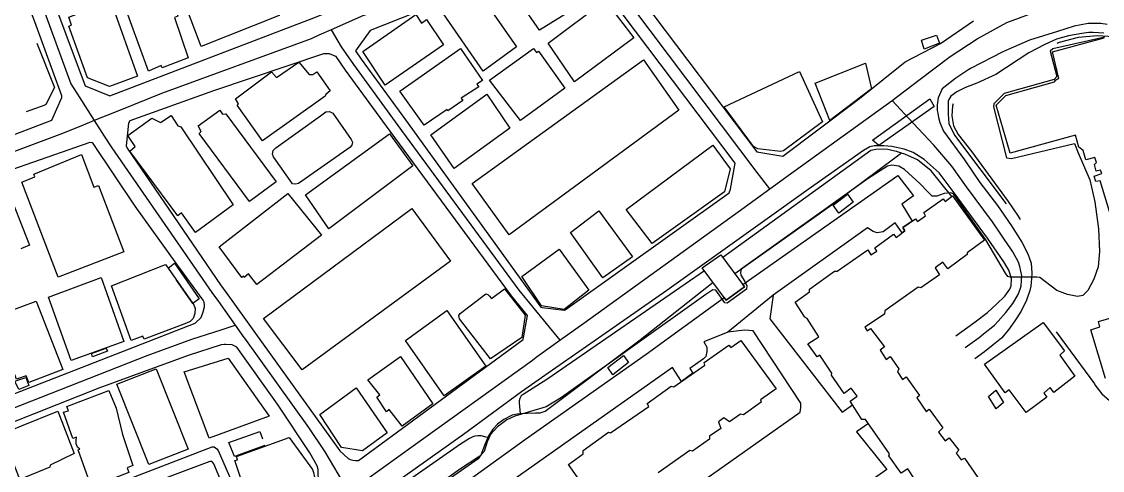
# Model space of a CAD drawing. Header units: millimetres. Extents: x 198785 to 203305, y 542885 to 545889.
# Drawn here: x 201611.1 to 201836.9, y 543769.2 to 543863.1 of the extents above; entities that cross this region are included whole.
import ezdxf

# ---------------------------------------------------------------- set-up
doc = ezdxf.new("R2010")
doc.units = ezdxf.units.MM
doc.linetypes.add('FENCE_25K', pattern=[54.3, 28.7, -9.2, -16.4])
doc.linetypes.add('HIDDEN_BULD_25K', pattern=[28.8, 18.4, -10.4])
for name, color, linetype in [('A0013117', 253, 'Continuous'), ('A0013118', 253, 'Continuous'), ('A0023217', 253, 'Continuous'), ('A0043325', 253, 'Continuous'), ('B0014111', 253, 'Continuous'), ('B0014112', 253, 'Continuous'), ('B0014113', 253, 'Continuous'), ('B0014114', 253, 'Continuous'), ('B0014115', 253, 'Continuous'), ('B0014116', 253, 'Continuous'), ('B0024120', 253, 'Continuous'), ('F0017111', 253, 'Continuous'), ('F0047224', 253, 'Continuous')]:
    doc.layers.add(name, color=color, linetype=linetype)

msp = doc.modelspace()

# ---------------------------------------------------------------- linework, layer by layer
at = {"layer": 'A0013117'}
for points in [[(201574.11, 543922.32), (201577.59, 543899.82), (201582.12, 543871.14), (201586.81, 543835.3), (201591.46, 543832.58), (201617.47, 543842.53), (201619.52, 543847.24), (201619.52, 543847.63), (201613.91, 543863.1), (201606.65, 543881.92), (201604.32, 543887.97), (201603.87, 543889.14), (201602.85, 543892.12), (201602.05, 543894.18), (201589.17, 543927.82), (201588.87, 543928.19)], [(201704.46, 543924.09), (201704.06, 543924.07), (201689.38, 543918.33), (201675.52, 543912.86), (201633.49, 543897.12), (201613.98, 543889.75), (201611.65, 543884.29), (201611.69, 543884.01), (201616.36, 543871.37), (201624.43, 543849.68), (201629.54, 543847.59), (201670.15, 543863.12), (201671.28, 543863.56), (201681.29, 543867.52), (201718.97, 543882.39), (201719.27, 543882.66), (201721.91, 543888.33), (201721.84, 543888.76), (201709.61, 543922.13), (201709.32, 543922.35), (201704.46, 543924.09)], [(201725.79, 543877.03), (201725.07, 543876.97), (201708.94, 543871.27), (201683.92, 543861.24), (201680.91, 543856.98), (201682.07, 543855.28), (201691.34, 543842.55), (201719.58, 543803.42), (201719.9, 543803.31), (201724.47, 543802.73), (201724.7, 543802.8), (201758.97, 543827.32), (201759.24, 543828.04), (201760.24, 543833.51), (201736.8, 543864.57), (201729.48, 543874.96), (201729.14, 543875.44), (201728.03, 543876.62), (201727.16, 543876.9), (201726.79, 543876.99), (201726.37, 543877.03), (201725.79, 543877.03)], [(201740.84, 543867.52), (201764.7, 543835.9), (201770.19, 543834.99), (201785.05, 543846.19), (201786.53, 543847.3), (201795.75, 543854.74), (201803.08, 543858.58), (201810.01, 543863.26)], [(201837.95, 543862.55), (201836.62, 543862.7), (201835.94, 543862.72), (201835.02, 543862.74), (201833.93, 543862.72), (201831.05, 543862.15), (201827.52, 543861.08), (201821.72, 543859.21), (201816.1, 543856.8), (201809.36, 543853.31), (201808.99, 543853.12), (201806.28, 543851.29), (201803.42, 543849.04), (201802.6, 543847.21), (201802.38, 543845.74), (201802.4, 543844.56), (201802.53, 543844), (201802.7, 543843.08), (201802.94, 543842.05), (201803.75, 543840.18), (201808.1, 543834.2), (201811.35, 543829.47), (201815.03, 543824.66), (201817.94, 543820.39), (201820.07, 543817), (201821.36, 543814.56), (201822.04, 543812.62), (201822.19, 543810.52), (201822.15, 543809.37), (201822.06, 543808.58), (201821.99, 543807.8), (201821.8, 543806.84), (201821.04, 543804.85), (201819.97, 543802.58), (201818.66, 543800.55), (201817.3, 543798.67), (201815.82, 543796.91), (201814.14, 543795.51), (201812.28, 543794.03), (201810.25, 543792.56)], [(201674.2, 543856.41), (201651.2, 543848.66), (201633.74, 543842.34), (201633.44, 543841.86), (201632.98, 543837.12), (201633.15, 543836.66), (201652.71, 543808.03), (201654.56, 543805.45), (201659.63, 543798.39), (201677.62, 543773.31), (201679.33, 543771.76), (201679.74, 543771.55), (201680.35, 543771.39), (201680.86, 543771.33), (201681.51, 543771.33), (201715.94, 543796.62), (201716.8, 543801.62), (201713.45, 543805.75), (201688.11, 543840.19), (201678.8, 543852.98), (201676.87, 543855.8), (201676.8, 543855.84), (201675.44, 543856.41), (201674.81, 543856.41), (201674.2, 543856.41)], [(201625.41, 543837.84), (201607.62, 543831.62), (201589.52, 543825.04), (201589.25, 543824.88), (201588.93, 543824.51), (201593.04, 543789.95), (201594.03, 543785.06), (201595.55, 543781.96), (201596.13, 543781.27), (201596.75, 543780.86), (201597.81, 543780.67), (201599.84, 543781.48), (201647.42, 543800.05), (201648.62, 543801.22), (201649.04, 543802.42), (201649.35, 543803.47), (201649.37, 543803.78), (201649.26, 543804.45), (201649.06, 543804.85), (201643.54, 543812.35), (201634.88, 543824.49), (201626.11, 543837.66), (201625.84, 543837.8), (201625.41, 543837.84)], [(201806.33, 543797.37), (201810.06, 543800.11), (201812.94, 543802.27), (201814.82, 543804.02), (201816.52, 543805.68), (201817.57, 543807.18), (201817.89, 543807.84), (201817.96, 543809.37), (201817.39, 543811.11), (201816.36, 543812.88), (201812.92, 543817.81), (201805.75, 543827.59), (201802.8, 543831.51), (201799.66, 543834.31), (201797.39, 543835.75), (201795.53, 543836.45), (201792.91, 543836.97), (201791.26, 543837.17), (201789.25, 543837.12), (201788.35, 543836.9), (201787, 543836.18), (201775.45, 543827.97), (201766.4, 543821.54), (201764.92, 543820.48), (201745.95, 543806.9), (201732.34, 543797.39), (201721.15, 543789.57), (201715.6, 543785.69), (201703.45, 543776.72), (201685.88, 543764.28)], [(201603.25, 543756.9), (201629.04, 543765.74), (201650.97, 543774.18), (201651.37, 543774.14), (201651.89, 543773.77), (201652.2, 543773.41), (201658.85, 543758.05), (201659.18, 543757.77), (201660.05, 543757.33), (201660.75, 543757.18), (201661.04, 543757.16), (201661.41, 543757.18), (201671.94, 543764.66), (201672.51, 543765.47), (201672.84, 543765.95), (201673.14, 543767.72), (201673.1, 543768.22), (201673.08, 543769.42), (201672.91, 543770.19), (201671.31, 543772.91), (201664.59, 543783.11), (201656.06, 543795.04), (201655.14, 543795.48), (201653.81, 543795.61)], [(201653.81, 543795.61), (201653.51, 543795.57), (201652.81, 543795.5), (201645.96, 543793.29), (201627.28, 543786.46), (201604.93, 543777.56)]]:
    msp.add_lwpolyline(points, dxfattribs=at)
at = {"layer": 'A0013118'}
for points in [[(201679.37, 543748.97), (201716.38, 543775.79), (201741.61, 543793.57), (201757.9, 543805.39), (201758.32, 543804.83), (201762.19, 543807.62), (201761.8, 543808.15), (201794.17, 543830.94), (201797.47, 543826.66), (201795.02, 543824.9), (201797.19, 543821.4)], [(201797.19, 543821.4), (201795.23, 543820.08), (201795.62, 543819.36), (201795.09, 543818.95), (201793.63, 543821), (201791.14, 543819.12), (201789.85, 543818.92), (201789.07, 543819.22), (201787.84, 543819.99), (201768.13, 543805.89), (201758.68, 543798.13), (201753.67, 543796.13), (201754.28, 543795.04), (201754.32, 543794.11), (201754.07, 543793.1), (201753.57, 543792.57), (201750.73, 543790.58), (201751.39, 543789.56), (201748.97, 543787.86), (201747.08, 543790.75), (201701.13, 543758.25)], [(201768.13, 543805.89), (201767.43, 543800.96), (201782.55, 543781.43), (201784.75, 543782.92)], [(201788.03, 543779.02), (201785.53, 543777.32), (201791.91, 543769.4), (201766.29, 543751.52), (201754.09, 543767.44), (201773.79, 543781.45), (201773.95, 543782.42), (201773.9, 543783.33), (201763.98, 543798.44), (201762.17, 543798.57), (201758.68, 543798.13)]]:
    msp.add_lwpolyline(points, dxfattribs=at)
at = {"layer": 'A0023217'}
for points in [[(201606.56, 543890.71), (201609.31, 543883.18), (201615.13, 543867.23), (201621.44, 543850.1), (201623.17, 543847.37), (201626.32, 543842.42)], [(201727.92, 543882.33), (201725.16, 543881.25), (201721.17, 543879.69), (201682.61, 543864.39), (201682.55, 543864.37), (201675.82, 543861.41)], [(201767.43, 543828.13), (201764.83, 543831.58), (201738.82, 543866.05), (201729.93, 543878.68), (201727.92, 543882.33)], [(201792.99, 543846.59), (201798.6, 543850.87), (201805.11, 543855.84), (201810.79, 543859.54), (201816.96, 543862.91), (201824.12, 543865.57), (201829.02, 543867.13), (201832.23, 543867.84), (201833.31, 543867.92), (201835.88, 543867.96), (201838.33, 543867.87), (201842.65, 543867.43), (201853.92, 543865.13), (201858.6, 543864.17)], [(201675.82, 543861.41), (201673.2, 543860.26), (201671.6, 543859.55), (201640.37, 543848.12), (201631.6, 543844.56), (201626.32, 543842.42)], [(201675.82, 543861.41), (201677.91, 543857.82), (201680.44, 543854.13), (201689.72, 543841.37), (201715.03, 543806.97), (201720.7, 543799.98), (201723.56, 543796.46)], [(201767.43, 543828.13), (201772.55, 543831.83), (201787.51, 543842.63), (201792.99, 543846.59)], [(201808.29, 543794.97), (201811.17, 543797.07), (201812.1, 543797.81), (201814.38, 543799.59), (201815.12, 543800.47), (201816.74, 543802.28), (201818.25, 543804.13), (201819.31, 543806.01), (201819.84, 543807.34), (201819.94, 543807.82), (201820.01, 543808.98), (201820.06, 543809.37), (201820.07, 543809.95), (201819.71, 543811.86), (201819.37, 543812.83), (201818.21, 543814.94), (201817.93, 543815.36), (201816.25, 543817.79), (201815.43, 543819.1), (201813.97, 543821.23), (201808.55, 543828.53), (201805.45, 543832.85), (201801.71, 543837.25), (201797.38, 543841.88), (201792.99, 543846.59)], [(201626.32, 543842.42), (201623.51, 543841.28), (201619.14, 543839.5), (201591, 543829), (201590.5, 543828.85), (201584.73, 543827.1)], [(201626.32, 543842.42), (201628.38, 543839.16), (201629.95, 543836.69), (201650.89, 543806.44), (201652.23, 543804.56), (201655.77, 543799.61)], [(201723.56, 543796.46), (201728.56, 543800.07), (201762.08, 543824.27), (201762.37, 543824.48), (201767.43, 543828.13)], [(201592.61, 543775.68), (201596.9, 543777.36), (201637.35, 543793.26), (201646.69, 543796.67), (201652.84, 543798.66), (201655.77, 543799.61)], [(201655.77, 543799.61), (201657.59, 543797.07), (201657.7, 543796.91), (201671.1, 543778.21), (201674.46, 543773.11), (201677.18, 543768.51), (201679.48, 543764.64)], [(201679.48, 543764.64), (201683.75, 543767.72), (201692.48, 543774.03), (201717.84, 543792.33), (201718.66, 543792.93), (201723.56, 543796.46)], [(201659.68, 543750.35), (201657.6, 543755.37), (201653.23, 543765.93), (201651.28, 543770.64), (201651.04, 543770.97), (201650.77, 543771.12), (201650.47, 543771.09), (201631.83, 543764.1), (201605.1, 543754.37), (201599.71, 543752.84), (201595.71, 543751.7)]]:
    msp.add_lwpolyline(points, dxfattribs=at)
at = {"layer": 'A0043325'}
msp.add_lwpolyline([(201801.78, 543845.38), (201790.21, 543837.18), (201788.93, 543838.34), (201800.86, 543846.99), (201801.78, 543845.38)], dxfattribs=at)
at = {"layer": 'B0014111'}
for points in [[(201659.55, 543877.54), (201660.73, 543874.67), (201664.96, 543864.41), (201648.62, 543857.91), (201643.12, 543872.51), (201646.83, 543873.92), (201647.17, 543875.13), (201657.06, 543878.91), (201659.21, 543879.73), (201660.02, 543877.71), (201659.55, 543877.54)], [(201645.91, 543855.57), (201640.49, 543853.45), (201640.28, 543853.97), (201637.61, 543852.77), (201632.02, 543868.3), (201641.16, 543871.85), (201643.79, 543864.23), (201643.07, 543863.98), (201645.91, 543855.57)], [(201628.48, 543866.93), (201628.76, 543866.29), (201629.98, 543866.78), (201635.34, 543851.74), (201629.52, 543849.52), (201624.91, 543851.38), (201621.01, 543862.18), (201621.57, 543862.41), (201620.97, 543864.06), (201628.48, 543866.93)], [(201669.06, 543854.66), (201671.2, 543852.05), (201671.98, 543852.09), (201672.84, 543852.6), (201675.58, 543848.65), (201674.66, 543847.88), (201674.53, 543847.53), (201661.47, 543838.15), (201656.14, 543845.66), (201656.46, 543845.94), (201655.8, 543847), (201663.36, 543852.62), (201664.41, 543851.43), (201669.06, 543854.66)], [(201788.68, 543849.09), (201779.98, 543842.46), (201776.91, 543850.25), (201787.46, 543854.4), (201788.68, 543849.09)], [(201770.33, 543836.1), (201769.67, 543835.97), (201764.96, 543836.51), (201764.07, 543836.98), (201757.89, 543845.33), (201773.64, 543852.66), (201778.42, 543842.13), (201770.33, 543836.1)], [(201642.34, 543843.45), (201643.74, 543841.32), (201644.37, 543841.12), (201655.32, 543824.8), (201647.47, 543819.01), (201644.51, 543823.12), (201643.78, 543822.52), (201633.74, 543836.05), (201634.85, 543837.01), (201633.35, 543839.33), (201638.32, 543842.9), (201640.16, 543842.01), (201642.34, 543843.45)], [(201652.53, 543844.58), (201653.12, 543843.77), (201653.79, 543843.82), (201664.33, 543829.59), (201658.76, 543825.46), (201648.22, 543839.75), (201648.63, 543840.13), (201648.03, 543841.3), (201652.53, 543844.58)], [(201669, 543829.29), (201668.34, 543829.14), (201667.75, 543829.22), (201663.73, 543834.83), (201663.56, 543835.42), (201663.67, 543836.13), (201664.23, 543836.73), (201673.54, 543843.41), (201674.68, 543844.23), (201675.45, 543844.35), (201676.14, 543843.97), (201679.98, 543838.49), (201680.23, 543837.93), (201680.14, 543837.25), (201679.72, 543836.8), (201669, 543829.29)], [(201758.01, 543827.51), (201742.86, 543816.71), (201737.4, 543823.85), (201755.55, 543837.25), (201759.13, 543832.31), (201758.01, 543827.51)], [(201623.61, 543835.33), (201626.25, 543828.46), (201627.19, 543828.85), (201632.49, 543814.95), (201618.78, 543809.67), (201611.18, 543829.52), (201613.86, 543830.62), (201613.66, 543831.22), (201623.61, 543835.33)], [(201673.79, 543818.47), (201660.3, 543808.12), (201658.54, 543810.34), (201657.65, 543809.61), (201657.46, 543809.86), (201657.11, 543809.57), (201652.39, 543816.01), (201666.73, 543827.2), (201673.79, 543818.47)], [(201738.74, 543813.93), (201732.54, 543809.51), (201725.77, 543818.98), (201731.73, 543823.53), (201738.74, 543813.93)], [(201729.64, 543806.95), (201724.47, 543802.92), (201719.74, 543803.69), (201715.66, 543809.79), (201723.42, 543815.53), (201729.64, 543806.95)], [(201762.19, 543807.62), (201758.32, 543804.83), (201753.34, 543811.59), (201757.23, 543814.34), (201762.19, 543807.62)], [(201641.74, 543811.53), (201646.9, 543804.14), (201647.11, 543803.85), (201647.39, 543803.09), (201647.34, 543802.08), (201646.99, 543801.03), (201646.35, 543800.42), (201645.59, 543800.06), (201636.76, 543796.68), (201636.48, 543797.33), (201634.01, 543796.42), (201629.91, 543807.88), (201641.21, 543812.28), (201641.74, 543811.53)], [(201711.99, 543807.21), (201716.31, 543801.68), (201715.61, 543797.02), (201709.08, 543792.61), (201702.6, 543800.95), (201702.45, 543801.63), (201702.75, 543802.09), (201708.14, 543806.16), (201708.5, 543806.05), (201708.82, 543805.77), (201709.28, 543805.17), (201711.99, 543807.21)], [(201708.1, 543791.05), (201699.43, 543784.82), (201691.3, 543796.44), (201699.97, 543802.67), (201708.1, 543791.05)], [(201831.17, 543788.92), (201826.75, 543785.56), (201826, 543786.55), (201824.71, 543785.43), (201825.33, 543784.59), (201820.99, 543781.34), (201817.42, 543786.11), (201816.58, 543785.49), (201812.33, 543791.44), (201824.52, 543800.17), (201828.98, 543794.25), (201828.01, 543793.37), (201831.17, 543788.92)], [(201662.83, 543780.59), (201650.34, 543775.98), (201645.06, 543789.83), (201654.28, 543792.74), (201662.83, 543780.59)], [(201697.06, 543783.17), (201690.61, 543778.47), (201687.94, 543781.95), (201687.37, 543781.52), (201685.31, 543784.53), (201685.98, 543785.07), (201683.43, 543788.21), (201690.29, 543793.09), (201697.06, 543783.17)], [(201687.52, 543777.08), (201682.35, 543773.33), (201677.96, 543774.04), (201673.43, 543780.95), (201681, 543786.51), (201687.52, 543777.08)], [(201617, 543769.92), (201610.77, 543767.36), (201607.48, 543775.91), (201607.1, 543776.91), (201611.09, 543778.53), (201618.69, 543781.63), (201622.14, 543772.75), (201617.07, 543770.3), (201617, 543769.92)], [(201662.78, 543759.91), (201660.33, 543759.03), (201656.83, 543767.76), (201655.67, 543771.29), (201656.21, 543771.45), (201656.02, 543772.15), (201667.01, 543776.13), (201671.88, 543769.44), (201672.12, 543768.83), (201672.29, 543767.79), (201672.21, 543766.87), (201671.79, 543766.18), (201670.74, 543765.35), (201669.7, 543764.63), (201670.01, 543763.89), (201662.8, 543761.21), (201662.78, 543759.91)]]:
    msp.add_lwpolyline(points, dxfattribs=at)
at = {"layer": 'B0014112'}
for points in [[(201706.79, 543869), (201714.55, 543857.83), (201707.59, 543852.74), (201699.27, 543864.73), (201704, 543868.17), (201704.59, 543867.49), (201706.79, 543869)], [(201693.46, 543864.63), (201694.7, 543862.82), (201695.74, 543863.58), (201699.29, 543858.28), (201687.09, 543849.82), (201682.4, 543856.85), (201693.46, 543864.63)], [(201718.1, 543857.51), (201718.69, 543856.64), (201719.12, 543856.93), (201724.63, 543849.19), (201715.34, 543842.47), (201708.9, 543850.9), (201718.1, 543857.51)], [(201619.72, 543790.38), (201612.64, 543787.64), (201612.11, 543789.03), (201610.08, 543788.3), (201605.13, 543801.27), (201614.18, 543804.65), (201619.72, 543790.38)], [(201645.95, 543773.7), (201637.68, 543770.45), (201631.01, 543787.3), (201639.22, 543790.51), (201645.95, 543773.7)], [(201632.18, 543776.72), (201634.36, 543770.27), (201633.21, 543769.74), (201633.53, 543768.8), (201627.41, 543766.45), (201627.06, 543767.36), (201625.92, 543766.92), (201625.5, 543766.97), (201625.1, 543767.45), (201622.93, 543773.51), (201623.31, 543773.67), (201622.83, 543774.07), (201622.51, 543774.82), (201622.5, 543775.58), (201622.57, 543776.17), (201621.83, 543775.89), (201619.86, 543781.4), (201620.9, 543781.69), (201620.55, 543782.63), (201629.35, 543785.97), (201630.89, 543782.25), (201632.18, 543776.72)]]:
    msp.add_lwpolyline(points, dxfattribs=at)
at = {"layer": 'B0014113'}
for points in [[(201725.63, 543875.17), (201727.4, 543872.46), (201728.37, 543873.14), (201730.46, 543870.19), (201730.94, 543869.53), (201731.02, 543869.17), (201730.95, 543868.85), (201730.25, 543868.19), (201719.33, 543861.33), (201713.15, 543870.34), (201716.83, 543873.14), (201717.54, 543872.28), (201718.21, 543872.44), (201720.4, 543874.02), (201720.68, 543873.61), (201722.2, 543874.83), (201722.82, 543874.85), (201723.73, 543875.49), (201725.63, 543875.17)], [(201739.03, 543859.72), (201726.66, 543850.55), (201721.16, 543858.6), (201733.05, 543867.53), (201739.03, 543859.72)], [(201703.34, 543846.6), (201700.17, 543844.43), (201700.02, 543844.74), (201695.25, 543841.45), (201690.17, 543848.58), (201702.83, 543857.53), (201707.42, 543850.84), (201706.24, 543850.01), (201706.63, 543849.48), (201702.96, 543847.12), (201703.34, 543846.6)], [(201748.41, 543844.6), (201712.99, 543818.54), (201705.26, 543829.27), (201741.06, 543855.15), (201748.41, 543844.6)], [(201713.15, 543840.86), (201701.51, 543832.43), (201696.59, 543839.46), (201708.29, 543847.94), (201713.15, 543840.86)], [(201692.89, 543832.92), (201675.28, 543819.75), (201670.47, 543826.86), (201688.01, 543839.67), (201692.89, 543832.92)], [(201700.7, 543813.04), (201669.76, 543790.25), (201661.68, 543801), (201692.66, 543824.03), (201700.7, 543813.04)], [(201632.47, 543796.17), (201621.5, 543792.2), (201616.77, 543805.51), (201627.72, 543809.56), (201632.47, 543796.17)]]:
    msp.add_lwpolyline(points, dxfattribs=at)
at = {"layer": 'B0014114', "linetype": 'HIDDEN_BULD_25K', "flags": 128}
msp.add_lwpolyline([(201614.31, 543858.6), (201618.02, 543849.33), (201616.21, 543845.76), (201615.97, 543845.67), (201605.03, 543841.79), (201600.15, 543854.25), (201606.73, 543856.96), (201607.28, 543857.18), (201607.3, 543857.12), (201607.57, 543856.08), (201613.37, 543858.25), (201614.31, 543858.6)], dxfattribs=at)
at = {"layer": 'B0014115'}
for points in [[(201842.53, 543809.87), (201836.46, 543829.81), (201835.57, 543829.69), (201835.21, 543830.8), (201836.79, 543831.32), (201836.51, 543832.05), (201835.65, 543831.82), (201835.29, 543833.21), (201835.68, 543833.66), (201835.34, 543834.72), (201833.46, 543834.23), (201832.88, 543836.18), (201832.01, 543836.89), (201831.28, 543839.39), (201817.66, 543835.59), (201814.73, 543845.63), (201816.75, 543847.68), (201826.91, 543850.52), (201827.12, 543850.88), (201827.57, 543851.14), (201827.83, 543851.19), (201826.49, 543856.83), (201837.33, 543859.75)], [(201607.66, 543829.32), (201612.79, 543816.33), (201610.99, 543815.58)], [(201797.59, 543767.56), (201796.25, 543769.58), (201794.89, 543768.64), (201792.33, 543772.27), (201792.44, 543772.7), (201787.44, 543779.86), (201786.69, 543779.92), (201784.24, 543783.71), (201785.68, 543784.76), (201784.47, 543786.42), (201782.95, 543785.36), (201780.36, 543789.16), (201780.42, 543789.58), (201777.89, 543793.34), (201777.31, 543792.99), (201775.42, 543795.75), (201777.71, 543797.17), (201775.28, 543801.02), (201774.76, 543801.31), (201772.77, 543804.41), (201775.71, 543806.61), (201775.72, 543807.16), (201780.95, 543810.95), (201781.5, 543810.95), (201787.92, 543815.36), (201788.56, 543814.32), (201789.79, 543815.1), (201789.36, 543815.82), (201793.26, 543818.63), (201793.83, 543817.98), (201795.62, 543819.36), (201795.23, 543820.08), (201797.88, 543821.87), (201798.31, 543821.34), (201799.94, 543822.51), (201799.64, 543823.19), (201803.66, 543826.03), (201804.08, 543825.51), (201805.64, 543826.67)], [(201805.64, 543826.67), (201812.33, 543817.38), (201808.71, 543814.78), (201808.65, 543814.38), (201804.61, 543811.41), (201803.58, 543812.77), (201801.98, 543811.59), (201802.9, 543810.14), (201799.01, 543807.46), (201798.43, 543807.59), (201791.48, 543802.62), (201791.39, 543801.94), (201787.31, 543799.18), (201787.81, 543798.41), (201788.45, 543798.93), (201791.38, 543795.11), (201790.49, 543794.36), (201791.78, 543792.42), (201792.6, 543793.06), (201794.42, 543790.52), (201794.11, 543789.89), (201795.17, 543788.28), (201795.9, 543788.79), (201798.73, 543784.93), (201798.13, 543784.4), (201800.14, 543781.57), (201800.74, 543782.07), (201803.6, 543778.13), (201802.67, 543777.21), (201804.09, 543775.4), (201804.94, 543776.08), (201806.94, 543773.47), (201806.4, 543772.86), (201807.41, 543771.47), (201808.12, 543771.77), (201810.88, 543767.76)], [(201837.56, 543788.49), (201834.49, 543798.66), (201836.42, 543799.26), (201836.1, 543800.37), (201847.31, 543803.64)], [(201730.34, 543763.44), (201725.4, 543770.5), (201728.46, 543772.72), (201728.47, 543773.42), (201733.72, 543777.22), (201734.17, 543777.07), (201742.19, 543782.63), (201741.84, 543783.26), (201746.83, 543786.83), (201747.39, 543786.75), (201753.84, 543791.28), (201753.73, 543791.79), (201758.89, 543795.42), (201759.33, 543794.96), (201761.41, 543796.41)], [(201761.41, 543796.41), (201768.76, 543786.29), (201765.51, 543783.97), (201765.62, 543783.52), (201761.98, 543780.86), (201761.3, 543780.99), (201759.04, 543779.38), (201757.83, 543780.24), (201756.72, 543779.4), (201757.22, 543777.98), (201754.85, 543776.37), (201754.81, 543775.74), (201751.29, 543773.26), (201750.76, 543773.39), (201744.09, 543768.76)]]:
    msp.add_lwpolyline(points, dxfattribs=at)
at = {"layer": 'B0014116', "linetype": 'HIDDEN_BULD_25K', "flags": 128}
for points in [[(201802.91, 543858.62), (201799.66, 543857.38), (201799.1, 543859.21), (201802.28, 543860.27), (201802.91, 543858.62)], [(201784.89, 543825.36), (201781.89, 543823.07), (201780.71, 543824.75), (201783.64, 543827.02), (201784.89, 543825.36)], [(201641.74, 543811.53), (201643.06, 543812.59), (201648.22, 543805.11), (201646.91, 543804.15), (201641.74, 543811.53)], [(201629.1, 543794.15), (201625.92, 543792.97), (201625.74, 543793.71), (201628.82, 543794.83), (201629.1, 543794.15)], [(201737.9, 543791.78), (201734.67, 543789.26), (201733.63, 543790.74), (201736.85, 543793.25), (201737.9, 543791.78)], [(201612.61, 543786.97), (201610.53, 543786.16), (201609.73, 543787.9), (201612.01, 543788.65), (201612.61, 543786.97)], [(201816.28, 543783.45), (201814.7, 543782.13), (201813.1, 543784.71), (201814.69, 543786.04), (201816.28, 543783.45)], [(201661.95, 543774.43), (201655.63, 543772.14), (201654.43, 543775.09), (201660.9, 543777.37), (201661.95, 543774.43)]]:
    msp.add_lwpolyline(points, dxfattribs=at)
at = {"layer": 'B0024120', "linetype": 'FENCE_25K', "flags": 128}
msp.add_lwpolyline([(201853.03, 543851.24), (201851.24, 543853.26), (201849.38, 543855.18), (201846.28, 543857.35), (201842.73, 543859.07), (201839.28, 543859.92), (201835.9, 543860.12), (201831.9, 543859.77), (201827.93, 543858.78), (201824.76, 543857.32), (201821.25, 543855.32), (201817.74, 543853.09), (201814.68, 543851.48), (201807.31, 543848.4), (201806.11, 543847.04), (201805.61, 543845.54), (201805.47, 543843.4), (201805.85, 543841.31), (201806.79, 543839.54), (201809.66, 543835.87), (201817.24, 543825.46), (201819.35, 543822.41), (201820.77, 543819.68), (201821.99, 543816.8), (201822.65, 543813.99), (201822.85, 543811.28), (201822.82, 543807.85), (201822.49, 543805.21), (201822.49, 543804.84), (201822.63, 543804.45), (201825.33, 543800.87), (201835.25, 543787.33), (201835.37, 543787.17), (201836.79, 543785.23), (201838.43, 543783.85), (201843.9, 543781.71), (201872.65, 543789.57), (201872.79, 543790.01), (201866.36, 543813.6), (201858.51, 543838.84)], dxfattribs=at)
at = {"layer": 'F0017111', "elevation": 20}
msp.add_lwpolyline([(201837.42, 543859.88), (201826.57, 543857.42), (201825.99, 543856.92), (201827.38, 543851.63), (201826.85, 543851.01), (201816.41, 543848.08), (201814.22, 543845.95), (201814.19, 543845.3), (201816.88, 543834.64), (201817.94, 543834.48), (201831.07, 543837.63), (201831.9, 543835.65), (201834.28, 543830.05), (201835.36, 543825.41), (201836.13, 543819.77), (201836.3, 543815.06), (201836.01, 543811.81), (201835.12, 543809.26), (201833.87, 543806.87), (201832.86, 543805.8), (201831.74, 543805.61), (201829.67, 543806.05), (201827.38, 543806.89), (201823.87, 543809.56), (201823.24, 543809.68), (201817.65, 543809.67), (201817.16, 543809.82), (201816.66, 543810.51), (201812.56, 543817.45), (201805.81, 543827.12), (201805.2, 543827.32), (201803.84, 543827.15), (201802.31, 543826.61), (201801.39, 543826.63), (201800.32, 543827.62), (201798.89, 543829.18), (201795.6, 543832.22), (201794.43, 543832.9), (201792.97, 543833.09), (201792.01, 543832.85), (201787.96, 543830.27), (201761.45, 543811.32), (201761.29, 543810.67), (201761.42, 543810.1), (201762.22, 543808.75), (201762.63, 543807.83), (201762.54, 543807.12), (201758.51, 543804.22), (201758.06, 543804.31), (201756.14, 543806.96), (201755.57, 543807), (201754.08, 543806.06), (201723.91, 543784.51), (201720.7, 543782.52), (201714.19, 543780.6), (201712.47, 543779.84), (201710.58, 543778.38), (201709.11, 543776.73), (201708.38, 543775.22), (201707.8, 543773.19), (201706.89, 543772.25), (201702.63, 543769.44), (201694.56, 543763.63)], dxfattribs=at)
at = {"layer": 'F0047224'}
for points in [[(201837.24, 543860.73), (201835, 543860.84), (201834.12, 543860.84), (201832.6, 543860.66), (201829.84, 543860.12), (201827.36, 543859.48), (201824.87, 543858.37), (201821.58, 543856.56), (201814.63, 543852.08), (201810.66, 543850.27), (201808.35, 543849.33), (201806.49, 543848.42), (201805.27, 543847.52), (201804.84, 543846.83), (201804.73, 543846.45), (201804.68, 543843.79), (201804.82, 543841.81), (201806.04, 543839.39), (201816.79, 543825.03)], [(201794.96, 543835.59), (201793.89, 543835.94), (201792.92, 543836.13), (201792.13, 543836.34), (201791.23, 543836.45), (201789.57, 543836.34), (201788.58, 543836.13), (201757.65, 543813.78)], [(201794.96, 543835.59), (201793.59, 543834.56), (201780.48, 543824.78), (201760.15, 543810.38)], [(201805.49, 543826.56), (201801.13, 543831.93), (201798.33, 543834.24), (201795.64, 543835.37), (201794.96, 543835.59)], [(201753.79, 543810.98), (201720.89, 543788.27), (201715.9, 543785.13), (201715.53, 543784.86), (201715.37, 543784.58), (201715.23, 543784.3), (201715.1, 543783.8), (201715.07, 543783.36), (201715.14, 543782.6), (201715.31, 543781.05)], [(201755.59, 543808.54), (201740.1, 543796.3), (201720.51, 543781.58), (201720.23, 543781.49), (201719.38, 543781.24), (201718.46, 543781.19), (201716.8, 543781.14), (201715.31, 543781.05)], [(201715.31, 543781.05), (201714.65, 543781), (201713.59, 543780.82), (201713.5, 543780.73), (201711.86, 543779.92), (201710.57, 543778.93), (201709.62, 543777.96), (201708.65, 543776.46), (201707.82, 543774.47), (201707.31, 543772.98), (201707.11, 543772.56), (201706.76, 543772.05), (201706.48, 543771.68), (201697.23, 543765.18), (201681.19, 543753.66)], [(201708.47, 543776.11), (201707.13, 543776.44), (201706.46, 543776.46), (201705.81, 543776.39), (201705.37, 543776.25), (201704.73, 543775.93), (201702.81, 543774.73), (201687.58, 543764.07)]]:
    msp.add_lwpolyline(points, dxfattribs=at)

doc.saveas('drawing.dxf')
